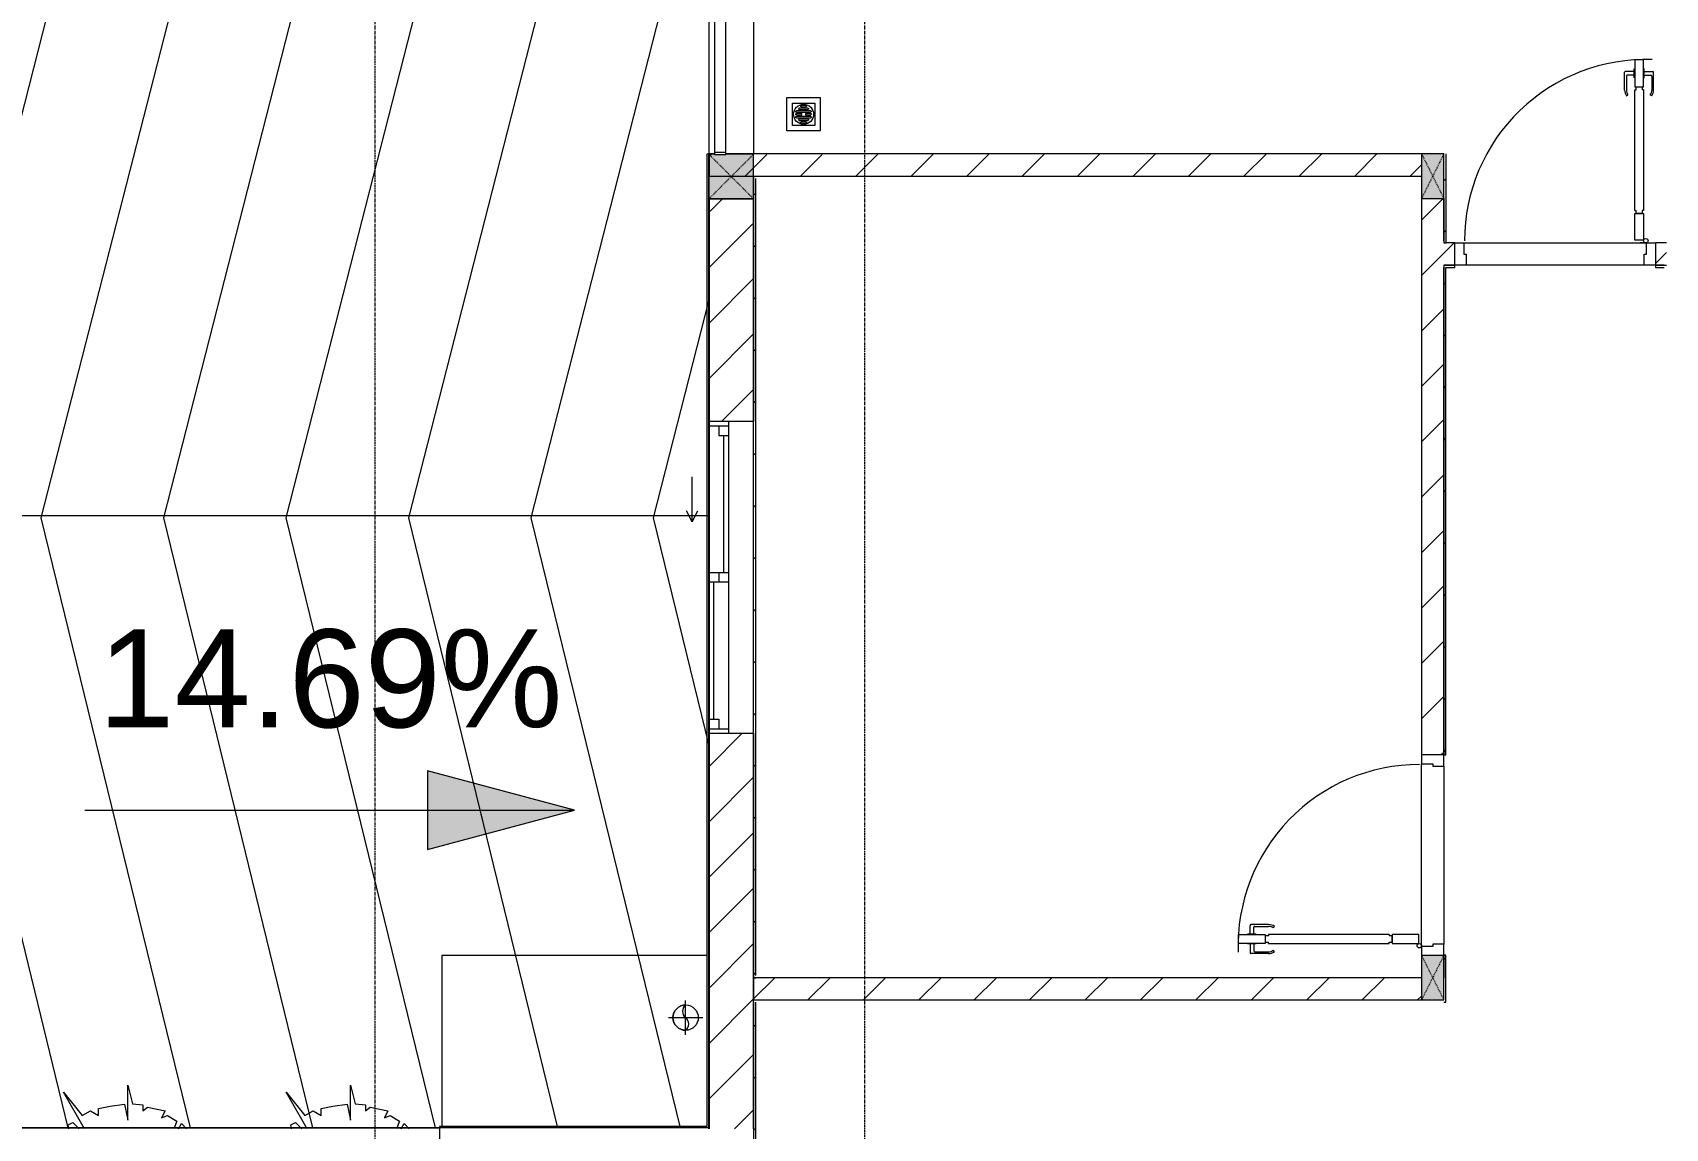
# Model space of a CAD drawing. Header units: millimetres. Extents: x 5359 to 218750, y -16347 to 109893.
# Drawn here: x 104415 to 111747, y 64260 to 69182 of the extents above; entities that cross this region are included whole.
import ezdxf

# ---------------------------------------------------------------- set-up
doc = ezdxf.new("R2010")
doc.units = ezdxf.units.MM
for name, pattern in [('Dash', [6, 3, -3]), ('Grid Line', [22.225, 12.7, -3.175, 3.175, -3.175]), ('IMPORT-CENTER _3_', [10.16, 6.35, -1.27, 1.27, -1.27]), ('IMPORT-Overhead', [3.96875, 2.38125, -1.5875])]:
    doc.linetypes.add(name, pattern=pattern)
for name, color, linetype, lineweight in [('0-1', 7, 'Continuous', 5), ('A-AREA-1', 41, 'IMPORT-Overhead', 9), ('A-DETL-GENF-1', 9, 'Continuous', 9), ('A-DETL-THIN', 151, 'Continuous', 9), ('A-DOOR-1', 9, 'Continuous', 9), ('A-FLOR', 192, 'Continuous', 9), ('A-FLOR-1', 9, 'Continuous', 9), ('A-FLOR-HRAL-1', 9, 'Continuous', 9), ('A-GLAZ', 151, 'Continuous', 9), ('A-WALL', 113, 'Continuous', 9), ('A-WALL-1', 53, 'Continuous', 18), ('A-WALL-2', 9, 'Continuous', 9), ('A-WALL-3', 113, 'Continuous', 18), ('A-WALL-PATT-1', 10, 'Continuous', 9), ('A-WALL-PATT-2', 9, 'Continuous', 9), ('A-WALL-PATT-3', 111, 'Continuous', 9), ('G-ANNO-DIMS', 111, 'Continuous', 9), ('G-IMPT', 8, 'Continuous', 9), ('G-IMPT-1', 8, 'IMPORT-CENTER _3_', 9), ('I-WALL-1', 53, 'Continuous', 18), ('L-PLNT', 71, 'Continuous', 9), ('M-EQPM', 50, 'Continuous', 9), ('S-COLS', 52, 'Continuous', 9), ('S-COLS-1', 253, 'Continuous', 5), ('S-COLS-2', 53, 'Continuous', 18), ('S-COLS-3', 9, 'Continuous', 9), ('S-COLS-4', 52, 'Continuous', 18), ('S-COLS-5', 52, 'Dash', 9), ('S-COLS-HDLN', 52, 'Dash', 9), ('S-COLS-HDLN-1', 9, 'Dash', 9), ('S-GRID-1', 1, 'Grid Line', 9)]:
    doc.layers.add(name, color=color, linetype=linetype, lineweight=lineweight)
doc.styles.add('Arial_6', font='arial_0.ttf', dxfattribs={"height": 440})
pattern_1 = [(45, (0, 0), (-124.4508, 124.4508), [])]
pattern_2 = [(45, (0, 0), (-116.67262, 116.67262), [])]

# ---------------------------------------------------------------- blocks, each defined once
blk = doc.blocks.new('DOOR_CW_01 CANH MO-PANEL KINH - DIW_01-900x2200-CỬA GỖ VÂN LAMINATE-553393-TKCS_MB ĐỊNH VỊ CỔNG-HÀNG RÀO')
at = {"layer": 'A-DETL-GENF-1'}
for p, q in [((-442, 737), (-442, 816.5)), ((-399, 820.5), (-438, 820.5)), ((-399, 831.8), (-397, 831.8)), ((-399, 792.2), (-399, 831.8)), ((-397, 872), (-357, 872)), ((-397, 752), (-397, 872)), ((-397, 792.2), (-397, 831.8)), ((-357, 872), (-357, 752)), ((-357, 792.2), (-357, 831.8)), ((-355, 831.8), (-357, 831.8)), ((-355, 792.2), (-355, 831.8)), ((-355, 820.5), (-316, 820.5)), ((-312, 737), (-312, 816.5)), ((-434, 799.5), (-434, 737)), ((-399, 803.5), (-430, 803.5)), ((-397, 792.2), (-399, 792.2)), ((-357, 752), (-397, 752)), ((-397, 738), (-391, 738)), ((-397, 738), (-397, 196)), ((-363, 752), (-391, 752)), ((-391, 752), (-391, 738)), ((-363, 738), (-363, 752)), ((-357, 738), (-363, 738)), ((-357, 792.2), (-355, 792.2)), ((-357, 196), (-357, 738)), ((-355, 803.5), (-324, 803.5)), ((-320, 799.5), (-320, 737)), ((-433.9, 711.2), (-427.3, 715.8)), ((-320.1, 711.2), (-326.7, 715.8)), ((-397, 196), (-391, 196)), ((-357, 182), (-397, 182)), ((-397, 182), (-397, 62)), ((-391, 196), (-391, 182)), ((-391, 182), (-363, 182)), ((-357, 196), (-363, 196)), ((-363, 182), (-363, 196)), ((-357, 62), (-357, 182)), ((-397, 62), (-357, 62))]:
    blk.add_line(p, q, dxfattribs=at)
blk.add_circle((-407, 60), 10, dxfattribs=at)
for centre, radius, start, end in [((-438, 816.5), 4, 90, 180), ((-407, 60), 814, 360, 92), ((-316, 816.5), 4, 0, 90), ((-397, 737), 45, 180, 215), ((-430, 799.5), 4, 90, 180), ((-397, 737), 37, 180, 215), ((-357, 737), 37, 325, 0), ((-324, 799.5), 4, 360, 90), ((-357, 737), 45, 325, 0)]:
    blk.add_arc(centre, radius, start, end, dxfattribs=at)
at = {"layer": 'A-DOOR-1'}
for p, q in [((-410, 50), (-450, 50)), ((-450, 50), (-450, -50)), ((-410, 0), (-410, 50)), ((-400, 0), (-410, 0)), ((-407, 50), (-382, 50)), ((-400, -50), (-400, 0)), ((410, 0), (400, 0)), ((400, 0), (400, -50)), ((450, 50), (410, 50)), ((410, 50), (410, 0)), ((450, -50), (450, 50)), ((-450, -50), (-400, -50)), ((400, -50), (450, -50))]:
    blk.add_line(p, q, dxfattribs=at)
blk = doc.blocks.new('Railing - 50 x 10mm-457210-TKCS_MB ĐỊNH VỊ CỔNG-HÀNG RÀO')
at = {"layer": 'A-FLOR-HRAL-1'}
for p, q in [((25, 5), (-25, 5)), ((-25, 5), (-25, -5)), ((25, -5), (25, 5)), ((-25, -5), (25, -5))]:
    blk.add_line(p, q, dxfattribs=at)
blk = doc.blocks.new('Railing - Railing-840168-TKCS_MB ĐỊNH VỊ CỔNG-HÀNG RÀO')
at = {"layer": 'A-FLOR-HRAL-1'}
for p, q in [((84569, 60498.3), (84569, 59383.3)), ((84619, 59383.3), (84619, 60498.3))]:
    blk.add_line(p, q, dxfattribs=at)
for p in [(84594, 60503.3), (84594, 59378.3)]:
    blk.add_blockref('Railing - 50 x 10mm-457210-TKCS_MB ĐỊNH VỊ CỔNG-HÀNG RÀO', p)
blk = doc.blocks.new('G1_SOF - BO TRU - 100x200-V25-TKCS_MB ĐỊNH VỊ CỔNG-HÀNG RÀO')
at = {"layer": 'S-COLS-3'}
blk.add_hatch(color=256, dxfattribs=at).paths.add_polyline_path([(50, -100), (50, 100), (-50, 100), (-50, -100)])
at = {"layer": 'S-COLS-2'}
for p, q in [((50, 100), (-50, 100)), ((-50, 100), (-50, -100)), ((50, -100), (50, 100)), ((-50, -100), (50, -100))]:
    blk.add_line(p, q, dxfattribs=at)
at = {"layer": 'S-COLS-HDLN-1'}
for p, q in [((50, 100), (-50, -100)), ((-50, 100), (50, -100))]:
    blk.add_line(p, q, dxfattribs=at)
blk = doc.blocks.new('DOOR_CW_01 CANH MO-PANEL KINH - DIG_01-900x2200-CỬA NHÔM KÍNH-400860-TKCS_MB ĐỊNH VỊ CỔNG-HÀNG RÀO')
at = {"layer": 'A-DETL-GENF-1'}
for p, q in [((-397, -182), (-397, -62)), ((-397, -62), (-357, -62)), ((-357, -62), (-357, -182)), ((-357, -182), (-397, -182)), ((-397, -196), (-391, -196)), ((-397, -738), (-397, -196)), ((-391, -196), (-391, -182)), ((-391, -182), (-363, -182)), ((-363, -182), (-363, -196)), ((-357, -196), (-363, -196)), ((-357, -196), (-357, -738)), ((-433.9, -711.2), (-427.3, -715.8)), ((-320.1, -711.2), (-326.7, -715.8)), ((-442, -737), (-442, -816.5)), ((-434, -799.5), (-434, -737)), ((-399, -803.5), (-430, -803.5)), ((-399, -792.2), (-399, -831.8)), ((-397, -792.2), (-399, -792.2)), ((-397, -738), (-391, -738)), ((-357, -752), (-397, -752)), ((-397, -752), (-397, -872)), ((-397, -792.2), (-397, -831.8)), ((-391, -752), (-391, -738)), ((-363, -752), (-391, -752)), ((-357, -738), (-363, -738)), ((-363, -738), (-363, -752)), ((-357, -872), (-357, -752)), ((-357, -792.2), (-357, -831.8)), ((-357, -792.2), (-355, -792.2)), ((-355, -792.2), (-355, -831.8)), ((-355, -803.5), (-324, -803.5)), ((-320, -799.5), (-320, -737)), ((-312, -737), (-312, -816.5)), ((-399, -820.5), (-438, -820.5)), ((-399, -831.8), (-397, -831.8)), ((-397, -872), (-357, -872)), ((-355, -831.8), (-357, -831.8)), ((-355, -820.5), (-316, -820.5))]:
    blk.add_line(p, q, dxfattribs=at)
blk.add_circle((-407, -60), 10, dxfattribs=at)
for centre, radius, start, end in [((-407, -60), 814, 268, 0), ((-397, -737), 45, 145, 180), ((-397, -737), 37, 145, 180), ((-357, -737), 37, 0, 35), ((-357, -737), 45, 360, 35), ((-430, -799.5), 4, 180, 270), ((-324, -799.5), 4, 270, 0), ((-438, -816.5), 4, 180, 270), ((-316, -816.5), 4, 270, 0)]:
    blk.add_arc(centre, radius, start, end, dxfattribs=at)
at = {"layer": 'A-DOOR-1'}
for p, q in [((-450, -50), (-450, 50)), ((-450, 50), (-400, 50)), ((-400, 50), (-400, 0)), ((400, 0), (400, 50)), ((400, 50), (450, 50)), ((450, 50), (450, -50)), ((-410, -50), (-450, -50)), ((-410, 0), (-410, -50)), ((-400, 0), (-410, 0)), ((-407, -50), (-382, -50)), ((410, 0), (400, 0)), ((410, -50), (410, 0)), ((450, -50), (410, -50))]:
    blk.add_line(p, q, dxfattribs=at)
blk = doc.blocks.new('NCV_TKTC_TANG 1_rvt-1-TKCS_MB ĐỊNH VỊ CỔNG-HÀNG RÀO')
at = {"layer": 'A-WALL-PATT-1'}
h = blk.add_hatch(dxfattribs=at)
h.set_pattern_fill('FP_2', color=256, style=0, pattern_type=2)
h.set_pattern_definition(pattern_1)
h.paths.add_polyline_path([(110652.6, 68536.9), (110652.6, 68636.9), (107527.5, 68634.6), (107527.5, 68634), (107477.5, 68636.2), (107477.5, 68636.9), (107452.6, 68636.9), (107452.6, 68536.9), (109456, 68536.9)])
h = blk.add_hatch(dxfattribs=at)
h.set_pattern_fill('FP_2', color=256, style=0, pattern_type=2)
h.set_pattern_definition(pattern_1)
h.paths.add_polyline_path([(110752.6, 64936.9), (110752.5, 65037.4), (110752.5, 65036.9), (110752.5, 64936.9)])
h.paths.add_polyline_path([(110702.6, 65937.4), (110752.6, 65937.4), (110752.6, 68436.9), (110652.6, 68436.9), (110652.6, 65937.4), (110666.5, 65937.4)])
h = blk.add_hatch(dxfattribs=at)
h.set_pattern_fill('FP_2', color=256, style=0, pattern_type=2)
h.set_pattern_definition(pattern_1)
h.paths.add_polyline_path([(111752.6, 68136.9), (111752.6, 68236.9), (111702.6, 68236.9), (111702.6, 68136.9), (111742.6, 68136.9)])
h.paths.add_polyline_path([(110802.6, 68136.9), (110802.6, 68236.9), (110752.6, 68236.9), (110752.6, 68136.9)])
h = blk.add_hatch(dxfattribs=at)
h.set_pattern_fill('FP_2', color=256, style=0, pattern_type=2)
h.set_pattern_definition(pattern_1)
h.paths.add_polyline_path([(110652.5, 64836.9), (110652.5, 64936.9), (107652.6, 64936.9), (107652.6, 64836.9), (109456, 64836.9)])
at = {"layer": 'A-WALL-PATT-2'}
h = blk.add_hatch(dxfattribs=at)
h.set_pattern_fill('FP_3', color=256, style=0, pattern_type=2)
h.set_pattern_definition(pattern_2)
h.paths.add_polyline_path([(110762.6, 68236.9), (110762.6, 68636.9), (110752.6, 68636.9), (110752.6, 68236.9)])
h = blk.add_hatch(dxfattribs=at)
h.set_pattern_fill('FP_3', color=256, style=0, pattern_type=2)
h.set_pattern_definition(pattern_2)
h.paths.add_polyline_path([(107662.6, 64936.9), (107662.6, 68526.9), (107652.6, 68526.9), (107652.6, 64936.9)])
h = blk.add_hatch(dxfattribs=at)
h.set_pattern_fill('FP_3', color=256, style=0, pattern_type=2)
h.set_pattern_definition(pattern_2)
h.paths.add_polyline_path([(110752.5, 64826.9), (110762.1, 64826.9), (110762.1, 65037.4), (110752.6, 65037.4), (110752.1, 64826.9)])
h.paths.add_polyline_path([(110762.1, 65937.4), (110762.1, 68127), (110752.6, 68127), (110752.6, 65937.4)])
h = blk.add_hatch(dxfattribs=at)
h.set_pattern_fill('FP_3', color=256, style=0, pattern_type=2)
h.set_pattern_definition(pattern_2)
h.paths.add_polyline_path([(107662.6, 61962), (107662.6, 62085.3), (107652.6, 62085.3), (107652.6, 61962)])
h.paths.add_polyline_path([(107652.6, 63885.3), (107662.6, 63885.3), (107662.6, 64826.9), (107652.6, 64826.9), (107652.6, 64525.3)])
at = {"layer": 'A-FLOR-1'}
for p, q in [((107652.6, 68536.9), (107652.6, 68526.9)), ((111652.6, 68136.9), (110852.6, 68136.9)), ((110652.6, 65077.4), (110652.6, 65897.4)), ((110752.6, 65887.4), (110752.6, 65087.4))]:
    blk.add_line(p, q, dxfattribs=at)
at = {"layer": 'A-WALL-1'}
for p, q in [((107477.5, 68636.9), (107452.6, 68636.9)), ((107452.6, 68636.9), (107452.6, 68536.9)), ((110652.6, 68636.9), (107527.5, 68636.9)), ((107452.6, 68536.9), (110652.6, 68536.9)), ((110802.6, 68236.9), (110762.6, 68236.9)), ((111752.6, 68236.9), (111702.6, 68236.9)), ((111742.6, 68136.9), (111752.6, 68136.9)), ((110652.5, 64936.9), (107652.6, 64936.9)), ((107652.6, 64936.9), (107652.6, 64836.9)), ((110752.6, 64836.9), (110752.6, 64936.9)), ((107652.6, 64836.9), (110652.5, 64836.9))]:
    blk.add_line(p, q, dxfattribs=at)
at = {"layer": 'A-WALL-2'}
for p, q in [((107452.6, 68636.9), (107452.6, 69761.9)), ((107652.6, 69751.9), (107652.6, 68636.9)), ((110652.6, 68436.9), (110652.6, 65937.4)), ((110752.6, 68247), (110752.6, 68436.9)), ((110752.6, 68436.9), (110752.6, 68236.9)), ((110752.6, 68236.9), (110762.6, 68236.9)), ((110842.6, 68236.9), (111662.6, 68236.9)), ((110802.6, 68137), (110752.6, 68137)), ((110752.6, 68137), (110752.6, 68127)), ((110752.6, 68136.9), (110802.6, 68136.9)), ((110752.6, 65937.4), (110752.6, 68127)), ((110752.6, 68127), (110752.6, 65937.4)), ((111652.6, 68136.9), (110852.6, 68136.9)), ((111742.6, 68137), (111702.6, 68137)), ((111702.6, 68136.9), (111742.6, 68136.9)), ((110652.6, 65077.4), (110652.6, 65897.4)), ((110752.6, 65887.4), (110752.6, 65087.4)), ((110752.6, 64936.9), (110752.6, 65037.4)), ((110752.6, 65037.4), (110752.6, 64936.9))]:
    blk.add_line(p, q, dxfattribs=at)
at = {"layer": 'I-WALL-1'}
for p, q in [((110762.6, 68236.9), (110762.6, 68636.9)), ((107652.6, 68526.9), (107652.6, 67435.3)), ((107662.6, 64946.9), (107662.6, 68526.9)), ((110762.1, 65937.4), (110762.1, 68127)), ((110762.1, 68127), (110802.6, 68127)), ((110802.6, 68127), (110802.6, 68136.9)), ((111702.6, 68136.9), (111702.6, 68127)), ((111702.6, 68127), (111742.6, 68127)), ((107652.6, 66035.3), (107652.6, 64936.9)), ((110752.6, 65937.4), (110762.1, 65937.4)), ((110762.1, 65037.4), (110752.6, 65037.4)), ((110762.1, 64826.9), (110762.1, 65037.4)), ((107652.6, 64936.9), (107662.6, 64936.9)), ((107652.6, 64826.9), (107652.6, 63885.3)), ((107662.6, 63885.3), (107662.6, 64826.9)), ((110752.1, 64826.9), (110762.1, 64826.9))]:
    blk.add_line(p, q, dxfattribs=at)
at = {"layer": 'A-DOOR-1'}
for name, p, rotation in [('DOOR_CW_01 CANH MO-PANEL KINH - DIG_01-900x2200-CỬA NHÔM KÍNH-400860-TKCS_MB ĐỊNH VỊ CỔNG-HÀNG RÀO', (111252.6, 68186.9), 180), ('DOOR_CW_01 CANH MO-PANEL KINH - DIW_01-900x2200-CỬA GỖ VÂN LAMINATE-553393-TKCS_MB ĐỊNH VỊ CỔNG-HÀNG RÀO', (110702.6, 65487.4), 89.99999999999882)]:
    blk.add_blockref(name, p, dxfattribs=dict(at, rotation=rotation))
at = {"layer": 'A-FLOR-HRAL-1'}
blk.add_blockref('Railing - Railing-840168-TKCS_MB ĐỊNH VỊ CỔNG-HÀNG RÀO', (22908.5, 9260.7), dxfattribs=at)
at = {"layer": 'S-COLS-3'}
for p in [(110702.6, 68536.9), (110702.5, 64936.9)]:
    blk.add_blockref('G1_SOF - BO TRU - 100x200-V25-TKCS_MB ĐỊNH VỊ CỔNG-HÀNG RÀO', p, dxfattribs=at)
blk = doc.blocks.new('1_FAMILY RVT - W01-WxH 1400x1400xmm-389822-TKCS_MB ĐỊNH VỊ CỔNG-HÀNG RÀO')
at = {"layer": 'A-GLAZ'}
for p, q in [((248.4, 172.39), (299.2, 197.79)), ((248.4, 172.39), (299.2, 146.99)), ((248.4, 172.39), (451.6, 172.39)), ((-700, 96.19), (-700, -103.81)), ((700, 96.19), (-700, 96.19)), ((-700, 96.19), (-636.5, 96.19)), ((-680.95, 96.19), (-680.95, 7.29)), ((-636.5, 96.19), (-22.225, 96.19)), ((-636.5, 96.19), (-636.5, 51.74)), ((-636.5, 73.965), (-22.225, 73.965)), ((-22.225, 7.29), (-22.225, 96.19)), ((-22.225, 96.19), (22.225, 96.19)), ((22.225, 96.19), (680.95, 96.19)), ((22.225, 96.19), (22.225, 7.29)), ((680.95, 96.19), (700, 96.19)), ((680.95, 96.19), (680.95, 7.29)), ((700, -103.81), (700, 96.19)), ((-700, 7.29), (-680.95, 7.29)), ((-636.5, 51.74), (-680.95, 51.74)), ((-680.95, 7.29), (-22.225, 7.29)), ((22.225, 51.74), (-22.225, 51.74)), ((-22.225, 7.29), (22.225, 7.29)), ((22.225, 29.515), (636.5, 29.515)), ((22.225, 7.29), (636.5, 7.29)), ((636.5, 51.74), (636.5, 7.29)), ((680.95, 51.74), (636.5, 51.74)), ((636.5, 7.29), (700, 7.29)), ((-700, -103.81), (700, -103.81))]:
    blk.add_line(p, q, dxfattribs=at)
blk = doc.blocks.new('TKTC_XREF_251221_MB TANG 1 - TKTC_XREF_260130_MB TANG 1_dwg_THU NUOC - THU NUOC-444531-TKCS_MB TẦNG 1-4202124-TKCS_MB ĐỊNH VỊ CỔNG-HÀNG RÀO')
at = {"layer": 'M-EQPM'}
for p, q in [((-23.3, 10.8), (40.9, 10.8)), ((40.9, 4.8), (-23.3, 4.8)), ((-11, 23.3), (28.5, 23.3)), ((28.5, 17.3), (-11, 17.3)), ((-1.1, 35.6), (18.5, 35.6)), ((18.5, 29.6), (-1.1, 29.6)), ((-23.3, -13.6), (40.9, -13.6)), ((40.9, -19.6), (-23.3, -19.6)), ((-11, -26.1), (28.5, -26.1)), ((28.5, -32.1), (-11, -32.1)), ((-1.1, -38.5), (18.5, -38.5)), ((18.5, -44.5), (-1.1, -44.5))]:
    blk.add_line(p, q, dxfattribs=at)
at = {"layer": 'M-EQPM', "flags": 128}
for points in [[(83.7, -79.4), (83.7, 70.6), (-66.3, 70.6), (-66.3, -79.4)], [(58.7, -54.4), (58.7, 45.6), (-41.3, 45.6), (-41.3, -54.4)]]:
    blk.add_lwpolyline(points, close=True, dxfattribs=at)
for points in [[(-23.3, -1.2), (0.7, -1.2), (0.7, -7.2), (-23.3, -7.2)], [(40.9, -7.2), (16.7, -7.2), (16.7, -1.2), (40.9, -1.2)]]:
    blk.add_lwpolyline(points, dxfattribs=at)
at = {"layer": 'M-EQPM'}
for centre, radius, start, end in [((8.7, -4.4), 45, 360, 180), ((8.7, -4.4), 45, 360, 180), ((-23.3, 7.8), 3, 90, 270), ((-11, 20.3), 3, 90, 270), ((-1.1, 32.6), 3, 90, 270), ((18.5, 32.6), 3, 270, 90), ((28.5, 20.3), 3, 270, 90), ((40.9, 7.8), 3, 270, 90), ((8.7, -4.4), 45, 180, 360), ((8.7, -4.4), 45, 180, 360), ((-23.3, -4.2), 3, 90, 270), ((-23.3, -16.6), 3, 90, 270), ((-11, -29.1), 3, 90, 270), ((-1.1, -41.5), 3, 90, 270), ((18.5, -41.5), 3, 270, 90), ((28.5, -29.1), 3, 270, 90), ((40.9, -4.2), 3, 270, 90), ((40.9, -16.6), 3, 270, 90)]:
    blk.add_arc(centre, radius, start, end, dxfattribs=at)
blk = doc.blocks.new('TKTC_XREF_251221_MB TANG 1 - TKTC_XREF_260130_MB TANG 1_dwg_$cc-V186-TKCS_MB ĐỊNH VỊ CỔNG-HÀNG RÀO')
at = {"layer": 'G-IMPT'}
blk.add_circle((0, 0), 0.5, dxfattribs=at)
for centre, radius, start, end in [((0, 0), 0.5, 90, 270), ((0.188, 0.25), 0.313, 126.8699, 233.1301), ((-0.188, -0.25), 0.313, 306.8699, 53.1301)]:
    blk.add_arc(centre, radius, start, end, dxfattribs=at)
at = {"layer": 'G-IMPT-1'}
for p, q in [((0, -0.673), (0, 0.673)), ((-0.673, 0), (0.673, 0))]:
    blk.add_line(p, q, dxfattribs=at)
blk = doc.blocks.new('TKTC_XREF_251221_MB TANG 1 - TKTC_XREF_260130_MB TANG 1_dwg-4202109-TKCS_MB ĐỊNH VỊ CỔNG-HÀNG RÀO')
at = {"layer": 'G-IMPT', "flags": 128}
blk.add_lwpolyline([(-95709.2, -336309.7), (-96899, -336309.7), (-96899, -337078.1)], dxfattribs=at)
at = {"extrusion": (0, 0, -1), "zscale": -1}
blk.add_blockref('TKTC_XREF_251221_MB TANG 1 - TKTC_XREF_260130_MB TANG 1_dwg_THU NUOC - THU NUOC-444531-TKCS_MB TẦNG 1-4202124-TKCS_MB ĐỊNH VỊ CỔNG-HÀNG RÀO', (95265.6, -332527.3), dxfattribs=at)
at = {"xscale": 113.7150000000073, "yscale": 113.7150000000073, "zscale": 113.7150000000073, "rotation": 359.9990086636432}
blk.add_blockref('TKTC_XREF_251221_MB TANG 1 - TKTC_XREF_260130_MB TANG 1_dwg_$cc-V186-TKCS_MB ĐỊNH VỊ CỔNG-HÀNG RÀO', (-95804, -336589.1), dxfattribs=at)
blk = doc.blocks.new('TKTC_XREF_251221_MB TANG 1 - TKTC_XREF_251221_MB TANG 1-2038492-TKCS_MB ĐỊNH VỊ CỔNG-HÀNG RÀO')
blk.add_blockref('TKTC_XREF_251221_MB TANG 1 - TKTC_XREF_260130_MB TANG 1_dwg-4202109-TKCS_MB ĐỊNH VỊ CỔNG-HÀNG RÀO', (169499.1, 384109.7))
blk = doc.blocks.new('CAY MAI VAN PHUC - CAY DUC SOC_dwg-V270-TKCS_MB ĐỊNH VỊ CỔNG-HÀNG RÀO')
at = {"layer": 'G-IMPT', "flags": 128}
for points in [[(-247, -342), (-366.2, -550.4), (-259.8, -417.5), (-213.3, -444.1), (-166.7, -417.5), (-166.7, -457.4), (-100.2, -470.7), (-19.9, -481.4), (-0.5, -390.9), (-0.5, -590.3), (26.2, -484), (86, -477.3), (86, -444.1), (112.6, -464), (212.4, -444.1), (192.4, -404.2), (225.7, -417.5), (278.9, -384.3), (261.4, -342)], [(-335.2, -342), (-339.6, -364.4), (-313, -377.6), (-277.4, -342)], [(288.3, -342), (305.5, -371), (334.5, -342)]]:
    blk.add_lwpolyline(points, dxfattribs=at)
blk = doc.blocks.new('CAY MAI VAN PHUC - CAY BONG TRANG-V271-TKCS_MB ĐỊNH VỊ CỔNG-HÀNG RÀO')
at = {"extrusion": (0, 0, -1), "xscale": 0.7894736842105263, "yscale": 0.7894736842105263, "zscale": -0.7894736842105263, "rotation": 180}
blk.add_blockref('CAY MAI VAN PHUC - CAY DUC SOC_dwg-V270-TKCS_MB ĐỊNH VỊ CỔNG-HÀNG RÀO', (0, 0), dxfattribs=at)
blk = doc.blocks.new('CAY MAI VAN PHUC - CAY DUC SOC_dwg-V272-TKCS_MB ĐỊNH VỊ CỔNG-HÀNG RÀO')
at = {"layer": 'G-IMPT', "flags": 128}
for points in [[(646.1, -19.4), (677.9, -18.8), (646.1, -16.6)], [(-247, -342), (-366.2, -550.4), (-259.8, -417.5), (-213.3, -444.1), (-166.7, -417.5), (-166.7, -457.4), (-100.2, -470.7), (-19.9, -481.4), (-0.5, -390.9), (-0.5, -590.3), (26.2, -484), (86, -477.3), (86, -444.1), (112.6, -464), (212.4, -444.1), (192.4, -404.2), (225.7, -417.5), (278.9, -384.3), (261.4, -342)], [(-335.2, -342), (-339.6, -364.4), (-313, -377.6), (-277.4, -342)], [(288.3, -342), (305.5, -371), (334.5, -342)]]:
    blk.add_lwpolyline(points, dxfattribs=at)
blk = doc.blocks.new('CAY MAI VAN PHUC - CAY BONG TRANG-V273-TKCS_MB ĐỊNH VỊ CỔNG-HÀNG RÀO')
at = {"extrusion": (0, 0, -1), "xscale": 0.7894736842105263, "yscale": 0.7894736842105263, "zscale": -0.7894736842105263, "rotation": 180}
blk.add_blockref('CAY MAI VAN PHUC - CAY DUC SOC_dwg-V272-TKCS_MB ĐỊNH VỊ CỔNG-HÀNG RÀO', (0, 0), dxfattribs=at)
blk = doc.blocks.new('G1_SOF - BO TRU - 200x200-3051103-TKCS_MB ĐỊNH VỊ CỔNG-HÀNG RÀO')
at = {"layer": 'S-COLS-HDLN'}
for p, q in [((-100, -100), (100, 100)), ((100, -100), (-100, 100))]:
    blk.add_line(p, q, dxfattribs=at)

msp = doc.modelspace()

# ---------------------------------------------------------------- hatches: boundary and pattern name
at = {"layer": 'A-WALL-PATT-3'}
h = msp.add_hatch(dxfattribs=at)
h.set_pattern_fill('FP_1', color=256, style=0, pattern_type=2)
h.set_pattern_definition(pattern_1)
h.paths.add_polyline_path([(107452.6, 64258.6), (107652.6, 64258.6), (107652.6, 66035.3), (107452.6, 66035.3), (107452.6, 64268.6)])
h.paths.add_polyline_path([(107604.6, 67435.3), (107652.6, 67435.3), (107652.6, 68435.3), (107452.6, 68435.3), (107452.6, 67435.3)])
at = {"layer": 'G-ANNO-DIMS'}
msp.add_hatch(color=256, dxfattribs=at).paths.add_polyline_path([(106849, 65689.4), (106189, 65866.3), (106189, 65512.6)])
at = {"layer": 'S-COLS-1'}
msp.add_hatch(color=256, dxfattribs=at).paths.add_polyline_path([(107652.4, 68435.3), (107652.4, 68635.3), (107452.4, 68635.3), (107452.4, 68435.3)])

# ---------------------------------------------------------------- linework, layer by layer
at = {"layer": 'A-AREA-1'}
msp.add_line((106242.5, 64261.9), (100752.6, 64261.9), dxfattribs=at)
at = {"layer": 'A-DETL-THIN'}
for p, q in [((104607.7, 69761.9), (103902.5, 67003)), ((105157.7, 69761.9), (104452.5, 67003)), ((105707.7, 69761.9), (105002.5, 67003)), ((106257.7, 69761.9), (105552.5, 67003)), ((106807.7, 69761.9), (106102.5, 67003)), ((107357.7, 69761.9), (106652.5, 67003)), ((107452.5, 69761.9), (107452.5, 64261.9)), ((107452.5, 67980.9), (107202.5, 67003)), ((107452.5, 67011.9), (97752.6, 67011.9)), ((103902.5, 67003), (104572.4, 64261.9)), ((104452.5, 67003), (105122.4, 64261.9)), ((105002.5, 67003), (105672.4, 64261.9)), ((105552.5, 67003), (106222.4, 64261.9)), ((106102.5, 67003), (106772.4, 64261.9)), ((106652.5, 67003), (107322.4, 64261.9)), ((107202.5, 67003), (107452.5, 65980.1)), ((107452.5, 64261.9), (100752.6, 64261.9))]:
    msp.add_line(p, q, dxfattribs=at)
at = {"layer": 'A-FLOR'}
msp.add_line((100752.6, 64261.9), (106242.5, 64261.9), dxfattribs=at)
at = {"layer": 'A-WALL'}
for p, q in [((107452.5, 64268.6), (107452.5, 68435.3)), ((107652.6, 68435.3), (107452.6, 68435.3)), ((107452.6, 68435.3), (107452.6, 67435.3)), ((107452.6, 66035.3), (107452.6, 64268.6))]:
    msp.add_line(p, q, dxfattribs=at)
at = {"layer": 'A-WALL-3'}
for p, q in [((107452.5, 68635.3), (107442.5, 68635.3)), ((107442.5, 68635.3), (107442.5, 64268.6)), ((107452.5, 68435.3), (107452.5, 68635.3)), ((107652.6, 67435.3), (107652.6, 68435.3)), ((107652.6, 64258.6), (107652.6, 66035.3)), ((106242.5, 64268.6), (106242.5, 64025.4)), ((107442.5, 64268.6), (106242.5, 64268.6)), ((107452.5, 64258.6), (107452.5, 64268.6)), ((107452.6, 64268.6), (107452.6, 64258.6))]:
    msp.add_line(p, q, dxfattribs=at)
at = {"layer": 'G-ANNO-DIMS'}
for p, q in [((106849, 65689.4), (106189, 65866.3)), ((106189, 65866.3), (106189, 65512.6)), ((104649, 65689.4), (106849, 65689.4)), ((106189, 65512.6), (106849, 65689.4))]:
    msp.add_line(p, q, dxfattribs=at)
at = {"layer": 'S-COLS'}
msp.add_line((107452.4, 68435.3), (107652.4, 68435.3), dxfattribs=at)
at = {"layer": 'S-COLS-4'}
for p, q in [((107477.5, 68635.3), (107452.4, 68635.3)), ((107452.4, 68635.3), (107452.4, 68435.3)), ((107652.4, 68635.3), (107527.5, 68635.3)), ((107652.4, 68435.3), (107652.4, 68635.3))]:
    msp.add_line(p, q, dxfattribs=at)
at = {"layer": 'S-GRID-1'}
for p, q in [((105952.6, 13102.5), (105952.6, 80482.7)), ((108152.6, 13102.5), (108152.6, 80482.7))]:
    msp.add_line(p, q, dxfattribs=at)

# ---------------------------------------------------------------- block references
at = {"layer": '0-1'}
msp.add_blockref('NCV_TKTC_TANG 1_rvt-1-TKCS_MB ĐỊNH VỊ CỔNG-HÀNG RÀO', (0, 0), dxfattribs=at)
at = {"layer": 'A-GLAZ', "rotation": 90}
msp.add_blockref('1_FAMILY RVT - W01-WxH 1400x1400xmm-389822-TKCS_MB ĐỊNH VỊ CỔNG-HÀNG RÀO', (107548.8, 66735.3), dxfattribs=at)
at = {"layer": 'L-PLNT'}
for name, p in [('CAY MAI VAN PHUC - CAY BONG TRANG-V271-TKCS_MB ĐỊNH VỊ CỔNG-HÀNG RÀO', (104842.6, 63988.6)), ('CAY MAI VAN PHUC - CAY BONG TRANG-V273-TKCS_MB ĐỊNH VỊ CỔNG-HÀNG RÀO', (105842.6, 63988.6))]:
    msp.add_blockref(name, p, dxfattribs=at)
at = {"layer": 'M-EQPM'}
msp.add_blockref('TKTC_XREF_251221_MB TANG 1 - TKTC_XREF_251221_MB TANG 1-2038492-TKCS_MB ĐỊNH VỊ CỔNG-HÀNG RÀO', (33652.6, 17236.9), dxfattribs=at)
at = {"layer": 'S-COLS-5', "rotation": 180}
msp.add_blockref('G1_SOF - BO TRU - 200x200-3051103-TKCS_MB ĐỊNH VỊ CỔNG-HÀNG RÀO', (107552.4, 68535.3), dxfattribs=at)

# ---------------------------------------------------------------- texts
at = {"layer": 'G-ANNO-DIMS', "insert": (104709.9, 66501.4), "char_height": 440, "width": 2494.063, "attachment_point": 1, "line_spacing_factor": 0.941778, "style": 'Arial_6'}
msp.add_mtext('14.69%', dxfattribs=at)

doc.saveas('drawing.dxf')
